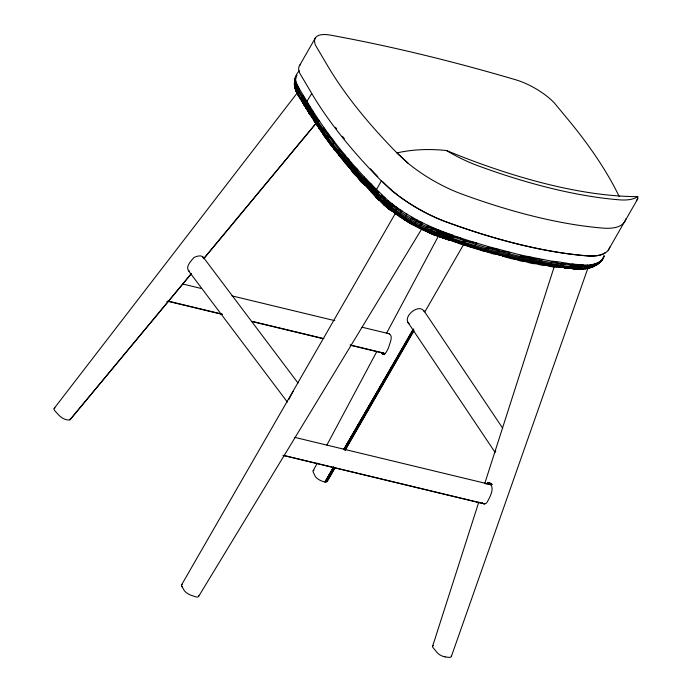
<?xml version="1.0" encoding="UTF-8"?>
<svg xmlns="http://www.w3.org/2000/svg" width="692" height="692" viewBox="0 0 692 692"><rect width="100%" height="100%" fill="white"/><g stroke="black" fill="none" stroke-linecap="round" stroke-linejoin="round"><path stroke-width="1.04" d="M306.807 108.558L304.61 105.193L307.594 109.993C302.603 104.985 309.696 97.667 311.711 93.42M321.33 131.246L314.159 121.135L306.426 108.436L305.821 105.539L307.04 101.568L296.176 83.594L295.475 77.885L294.238 84.078L295.761 90.367L306.746 109.007C299.783 97.918 287.768 83.334 299.229 70.861M389.579 209.019L378.515 199.573L375.393 195.36L375.782 190.828L381.577 180.517M297.828 93.411L300.536 98.385C296.894 93.411 292.924 86.976 295.458 80.618L294.68 81.007C296.15 96.396 308.649 109.526 315.742 122.865L314.194 120.391M294.904 81.033L295 79.424L295.968 78.222M391.162 210.325C385.928 208.906 385.548 204.339 388.186 200.619C356.847 171.555 328.977 138.322 307.04 101.568C314.419 119.448 327.558 134.326 339.063 149.706C351.363 164.999 364.658 179.462 378.351 193.518C394.994 210.108 415.598 222.383 437.292 231.163C480.49 247.148 525.185 259.993 571.056 265.252C581.963 266.662 599.532 269.223 604.142 255.919L603.398 256.421M376.396 189.565L376.163 189.989L378.982 192.272C377.642 194.547 376.552 198.319 379.19 200.109L378.87 199.097M601.158 260.823C586.634 270.217 568.097 262.043 552.328 261.299L521.111 255.149L488.068 246.499L485.369 249.751L483.457 250.677L469.859 246.586L471.338 247.338L473.12 246.949L475.88 244.371L475.975 242.849C444.792 233.524 413.375 221.924 388.186 200.619M203.405 258.211C202.548 254.223 196.545 256.248 194.011 257.476C191.355 260.599 184.323 267.631 189.452 271.273M297.015 75.203C292.777 80.843 295.026 89.467 298.408 94.951L298.347 92.131L299.402 89.268L295.631 81.457L294.982 82.893L295.614 84.856L306.374 102.97M295.821 90.488L298.858 96.24L295.761 90.367L295.095 85.557M375.358 192.238C348.154 162.672 319.211 132.7 303.035 95.409C299.939 99.838 303.797 104.354 306.227 108.021L302.43 102.286L306.85 109.163M365.817 185.56C360.428 182.074 354.313 176.2 357.487 169.376L350.956 163.935L348.742 159.376L344.884 156.799L345.498 155.544L339.063 149.706L339.677 148.443M411.904 217.08L408.972 222.556L413.686 225.22L423.625 230.142L427.604 225.341M422.336 222.772L418.703 227.746L404.344 219.753L406.827 214.001M364.494 177.074L363.862 178.32L371.31 184.314L370.237 186.788L378.351 193.518L376.163 189.989C374.51 192.809 374.934 197.047 378.031 198.69L375.194 195.845M590.38 266.065L590.665 264.854L587.006 266.351L584.757 268.245L582.11 269.058L574.101 268.807L554.629 266.463L573.841 268.781C579.576 268.418 587.785 270.901 591.271 264.776M314.54 113.825L313.346 117.657L313.666 120.062L328.302 141.531L335.014 150.026L318.605 127.864L317.818 124.43L318.822 120.322L313.926 115.088L312.654 110.867L309.722 108.376L302.369 96.819C318.389 131.394 344.348 160.215 369.986 187.973C385.401 205.204 404.31 219.113 425.32 228.749C465.076 245.409 506.951 257.139 549.405 264.5C565.001 264.526 586.271 274.88 599.263 262.225M310.336 107.104C307.43 111.256 310.448 115.573 313.156 118.73M432.699 645.991L478.803 502.081M484.729 483.578L554.543 265.667M323.778 127.484L323.164 128.747L328.812 134.412C323.813 143.114 337.125 149.143 339.893 156.193M495.584 451.556L495.749 451.054M334.115 141.402C332.714 143.763 332.195 147.128 334.193 149.316M624.625 221.743L637.756 198.82L637.773 196.615A370.929 135.943 29.8 0 1 446.47 150.527C429.966 148.823 413.115 149.221 396.897 152.932L407.891 163.104A73.819 27.057 29.8 0 0 463.571 194.694A377.936 138.512 29.8 0 0 601.781 227.997A73.819 27.057 29.8 0 0 625.827 218.94M344.884 156.799C342.255 161.712 347.531 165.388 350.23 168.64M413.859 224.537L413.686 225.22L417.086 220.004L411.152 218.404L414.266 218.438M451.348 656.492L587.733 268.652M381.854 195.058C377.72 200.282 383.083 204.841 387.356 207.565L376.682 197.67M295.337 79.571L294.68 81.007L295.415 78.205L294.818 79.329M375.384 192.108L387.036 203.033L397.104 207.479L395.374 211.216L395.184 213.491L404.595 219.675M318.406 121.879L319.021 120.616M401.888 210.792L400.071 214.468L399.838 216.83M351.579 162.681C347.375 169.004 354.745 175.128 359.364 178.484M357.288 171.114L357.911 169.86M288.988 399.319L290.268 396.758M384.925 197.843L383.48 201.407L383.602 204.105L391.317 210.714L392.632 210.775M290.701 395.902L293.088 391.378M603.225 257.675L604.142 255.919M313.182 470.742L317.256 463.112M326.927 444.991L376.82 351.519M386.491 333.388L438.417 236.102M296.297 83.386L295.268 86.163L305.959 104.388L301.963 98.255L305.821 105.539L301.842 99.674L305.821 105.781M299.532 65.602L315.405 37.878M608.259 250.184L624.132 222.461M181.615 584.809L395.366 213.387M327.299 480.637A6.444 2.361 29.8 0 1 325.024 481.969L333.656 467.005L325.032 481.969A6.314 2.318 29.8 0 1 323.285 481.546L321.988 481.113A6.271 2.301 29.8 0 1 315.076 476.035L313.225 472.126A6.392 2.344 29.8 0 1 313.978 470.283M412.951 329.496L343.907 449.229L413.721 328.882M326.849 481.77L334.928 467.714M345.17 449.912L413.591 330.897M327.169 481.485L335.257 467.437M344.962 450.57L414.006 330.672M424.793 311.936L463.623 244.492M325.032 481.969L333.674 467.083M343.941 449.402L413.643 329.357M442.819 231.612C439.065 240.963 429.161 231.829 423.27 230.081L422.959 229.156M309.497 113.393L305.873 106.585C324.851 138.737 348.751 167.871 375.211 194.132L369.986 187.973L375.22 193.198L370.237 186.788L370.073 190.101C387.702 209.615 410.59 223.957 434.827 233.844C481.554 251.032 530.063 264.906 579.879 268.79L582.283 267.415L584.186 265.053C579.714 262.804 578.633 269.776 574.101 268.807M198.569 596.504L421.636 229.087M427.509 231.197L428.53 232.356L429.767 231.768L432.881 227.711L426.817 226.656L428.59 225.8M603.692 257.251C600.223 264.318 592.438 268.237 584.835 268.582M428.651 232.227L432.829 234.19C435.389 234.735 436.886 231.604 438.105 229.856L452.75 236.75L459.523 237.494L464.375 240.686L475.975 242.849L488.068 246.499M418.703 227.746C426.16 231.439 438.365 236.655 447.811 239.605L450.12 239.371L453.571 235.444L442.655 231.907L437.292 231.163L435.761 228.922L432.076 229.017M465.206 239.389C464.15 241.811 460.137 245.781 458.087 242.209M475.88 244.371L476.71 243.074M480.352 249.137L481.71 250.469L493.595 253.834L496.527 252.9L499.261 249.656L487.229 247.797L492.133 247.675M637.756 198.82L636.311 200.645M512.348 258.168L491.926 253.021L505.463 256.663L507.513 255.772L510.281 252.545M521.111 255.149C517.806 262.545 509.061 257.649 503.551 256.403L502.712 255.841M517.469 259.31L513.308 258.401C518.87 260.529 528.195 264.759 531.741 257.485L520.263 256.447L523.394 255.668M514.191 258.972C522.616 258.159 536.283 269.646 542.147 259.535M524.64 261.265C533.022 260.4 546.498 271.169 552.328 261.299M562.259 262.778C556.307 272.285 543.307 262.467 534.864 263.271M567.976 267.83L564.136 267.631C567.232 268.894 570.485 266.662 571.929 263.963L580.545 264.802M587.006 266.351L587.889 265.062C581.202 267.198 573.322 266.411 567.025 263.392L561.394 264.067L552.969 261.403L551.463 262.588M602.966 258.67L600.569 261.567L602.775 258.557L601.72 260.46L602.637 259.163M594.307 264.206C591.66 268.946 585.493 268.868 580.735 269.024L582.837 268.851M588.217 268.245L593.675 266.567L596.98 263.349L593.407 265.494L594.809 264.076M409.387 222.011L408.972 222.556L404.249 219.572M54.201 408.332L296.885 93.403M70.16 419.612L191.122 273.92M203.777 258.652L316.088 123.167M69.996 419.75L191.433 273.539M203.751 258.626L315.933 123.557M599.237 262.458L597.784 264.084L600.241 262.121M486.018 484.106L487.947 482.973L490.801 483.492M596.072 264.638L598.269 262.77L598.355 263.514M596.314 264.69L592.94 266.359M166.815 301.625L167.473 301.245M590.76 267.432L592.214 266.714M597.231 264.603L589.299 267.138L568.945 267.155L579.879 268.79L567.76 267.717L581.124 268.245C533.42 262.285 486.251 250.807 441.02 234.173C420.338 226.042 400.261 215.359 383.8 200.273L387.477 201.986M585.89 265.097L583.313 266.342L580.372 265.088L571.056 265.252M585.328 268.79L586.738 268.522M340.49 149.455L339.063 149.706C337.99 152.093 338.128 155.397 340.499 156.963M389.129 333.907C392.995 335.378 390.565 341.727 389.466 344.668C389.518 345.42 384.838 358.854 381.664 352.635L383.558 353.093M394.172 205.325L391.81 205.438L384.285 199.08L383.904 196.943L381.214 196.294M481.71 250.469L483.457 250.677M530.885 258.773L538.411 258.825L541.291 260.823M571.808 268.038L573.841 268.781L578.59 269.058L566.54 267.986M391.897 210.861L395.962 213.88L383.602 204.105L391.317 210.714L383.991 204.702L386.075 205.403M574.948 268.634L565.321 267.951L578.59 269.058M574.334 268.574L569.455 268.15M567.328 267.942L564.136 267.631L577.292 269.024M498.422 250.954L507.954 251.949L509.442 253.834M445.094 656.89L448.823 657.348A6.271 2.439 28.3 0 0 451.314 655.765M544.872 265.01L556.956 266.801M572.864 268.202L574.966 268.531M547.112 265.339L516.197 259.249L481.969 250.219M416.316 221.328L421.393 222.288L421.558 224.087M488.31 484.21L491.355 484.789M492.012 484.383L486.934 483.336L490.619 484.383M519.545 259.768L523.706 260.676M490.654 483.717L487.609 483.051L491.285 484.045M491.32 483.656L488.293 482.955L491.043 483.665M182.636 283.988L201.519 288.538M231.95 295.873L334.772 320.647M362.046 327.221L389.328 333.786M169.704 301.47L222.158 314.107M252.589 321.434L323.934 338.63M350.161 344.945L383.74 353.041M167.715 301.254L222.279 314.402M251.654 321.477L323 338.665M350.282 345.239L384.908 353.586M381.889 353.283L384.864 354.001M382.2 353.776L384.268 354.269M382.572 354.096L384.294 354.512M383.031 354.235L384.605 354.615M488.638 482.981L491.216 483.63M487.947 482.973L490.844 483.673M487.272 483.163L492.107 484.331M486.614 483.544L491.441 484.711M294.697 437.353L490.68 484.582M283.59 455.379L484.807 503.863M282.933 455.379L484.158 503.863M490.974 483.544L488.976 483.051C495.524 486.891 490.17 496.709 487.704 501.164C487.064 502.928 484.962 504.667 483.094 503.482M396.378 208.828L400.573 209.901L401.144 212.133M503.551 256.403L504.477 256.68M492.713 253.566L493.595 253.834M470.551 247.105L482.549 250.72M414.655 225.073L412.657 224.459A6.254 2.292 29.8 0 1 406.178 220.411M472.203 247.286L447.214 239.121L459.981 243.705M459.237 243.48L471.338 247.338M460.803 243.636L433.408 234.354M437.56 235.643L446.253 238.775L432.829 234.19L437.846 236.015M386.672 206.718C405.079 221.379 426.281 232.227 448.502 239.804L437.266 235.86L436.219 234.666M452.75 236.75L437.292 231.163M437.586 235.687L446.253 238.775M437.188 235.816L448.502 239.804M447.811 239.605L432.37 233.758L436.591 235.297M432.37 233.758L436.626 235.341M366.708 179.444L363.862 178.32L363.144 181.875L364.208 184.565M387.537 201.848L392.528 204.079L390.712 209.711L383.385 203.344L386.577 206.415M325.517 129.914L323.164 128.747C320.638 134.473 326.823 139.127 329.799 143.14M386.949 203.284L383.48 201.407L390.885 207.877L386.517 205.135L375.237 194.59M386.698 204.131L391.257 206.718L387.036 203.033M408.989 222.443L413.816 225.177M386.62 204.477L383.342 202.436L386.491 205.533M399.639 216.579L404.344 219.753M308.511 110.659L307.897 110.244L309.021 112M371.31 184.314L375.912 190.525L370.687 185.56L377.901 194.737L375.263 192.731L377.642 195.914L375.202 194.253L377.564 197.012L375.393 195.36L377.694 197.999L375.782 196.381L378.014 198.864M386.508 206L390.695 208.88L386.517 205.135M399.068 215.428L400.72 216.57M395.184 213.491L400.201 216.821M297.82 93.55L299.575 97.399L294.731 87.382L298.235 93.567L295.155 87.728L294.524 85.894L298.347 92.131L294.602 84.381L298.736 90.687L296.176 83.594L294.982 82.893L298.736 90.687M377.65 198.483L379.19 200.109L375.938 196.675M394.215 211.951L395.798 213.119M381.162 202.133L381.776 202.618M390.919 210.325L386.992 207.263L391.317 210.714M409.223 323.839C401.464 317.213 419.17 302.456 424.153 311.512M371.647 192.281L363.663 183.804M375.185 193.907L377.642 195.914M352.219 170.976L344.841 162.473M383.991 204.702L386.871 207.098M375.644 191.191L378.351 193.518M482.774 503.274L482.194 502.712M328.198 135.667L332.748 139.628L333.492 142.656M407.891 163.104L395.876 151.842A446.452 163.623 29.8 0 1 326.347 63.621L315.552 45.343A38.415 14.082 29.8 0 1 330.465 35.145A1214.417 445.086 29.8 0 1 515.661 79.77A38.415 14.082 29.8 0 1 554.292 102.866L570.459 122.441A493.984 181.044 29.8 0 1 619.15 196.416M376.759 197.713L370.947 191.71L370.073 190.101L375.289 194.807L369.926 189.089L375.254 194.59M381.283 201.692L382.546 202.912M373.092 193.786L377.425 198.301L370.073 190.101M385.245 205.36L388.039 207.79L386.733 206.199M370.419 190.983L377.616 198.431M371.172 191.243L356.769 175.742L338.647 154.463M296.565 91.699L297.378 92.581L295.242 88.792L299.575 97.399L296.012 90.09L296.522 91.638M357.141 176.659L364.935 185.153M350.87 169.549L358.456 178.052M349.175 166.772L350.498 168.329M344.642 161.34L347.185 164.436L341.139 157.741M339.071 155.44L345.446 163.286M306.426 108.436L309.999 114.474L306.098 107.623L310.708 115.443L306.599 108.748L307.334 109.717M339.037 154.394L340.256 155.934M333.553 148.46L339.694 156.28M202.886 256.715L298.044 383.065M188.319 270.546L287.362 402.069M323.32 134.663L323.986 135.563M328.302 141.531L328.959 142.414M318.605 127.864L319.289 128.781M314.86 122.077L313.666 120.062M306.954 108.35L304.644 105.149L306.841 108.289M301.963 98.255L309.333 109.673L306.253 103.307M322.498 132.933L324.842 136.315M305.95 107.096L301.997 101.032L305.881 106.732M307.594 109.993L303.053 102.641M423.798 310.544L502.669 428.175M407.865 322.273L495.161 452.482M301.997 101.032L305.916 106.923M316.296 123.704L320.154 129.56M307.862 110.53L311.071 115.434M302.43 102.286L307.006 109.362M306.79 109.051L310.708 115.443M310.051 113.696L311.089 115.4M308.632 111.239L309.618 112.908M305.864 105.063L309.16 110.962L305.838 105.366L309.212 112.208L305.829 106.006M182.273 584.308A6.496 2.275 31.6 0 0 181.806 586.159L182.42 587.283M181.797 586.159L183.951 590.06A6.271 2.188 31.6 0 0 190.983 595.232L195.014 596.625A6.41 2.24 31.6 0 0 198.569 595.613M297.56 92.745L298.546 94.622M298.235 93.567L294.524 85.894M306.651 102.329L309.722 108.376M294.455 85.609L294.974 87.088M377.797 176.616A445.051 163.113 29.8 0 1 370.445 168.848M344.348 138.755A445.051 163.113 29.8 0 1 342.384 136.298M336.693 128.946A445.051 163.113 29.8 0 1 335.464 127.328M392.632 190.957A68.378 25.059 29.8 0 1 382.961 181.979M70.299 418.331A6.271 2.301 29.8 0 1 68.214 419.975L67.124 419.828A6.392 2.344 29.8 0 1 59.235 415.546L55.118 411.1A6.28 2.301 29.8 0 1 54.962 407.96M399.353 196.277A72.418 26.538 29.8 0 0 448.009 222.565A376.534 138.002 29.8 0 0 585.726 255.746A72.418 26.538 29.8 0 0 605.569 252.407M398.583 195.698A72.418 26.538 29.8 0 1 393.367 191.572M433.322 645.463A6.237 2.431 28.3 0 0 432.803 647.314L437.154 652.608A6.41 2.491 28.3 0 0 445.103 656.89M405.919 220.091A6.254 2.292 29.8 0 1 405.521 219.485M300.51 64.468A38.415 14.082 29.8 0 0 299.671 73.058L310.474 91.344A446.452 163.623 29.8 0 0 380.003 179.565L392.018 190.828A73.819 27.057 29.8 0 0 447.698 222.417A377.936 138.512 29.8 0 0 585.908 255.72A73.819 27.057 29.8 0 0 609.834 247.087M637.773 196.615A73.819 27.057 29.8 0 1 617.982 199.711A377.936 138.512 29.8 0 1 479.772 166.409A73.819 27.057 29.8 0 1 446.47 150.527M296.167 76.206L295.38 77.876L296.167 76.206M441.202 233.957L436.462 232.278L451.885 237.858L441.202 233.957M582.283 267.415L570.052 266.325L582.283 267.415M441.02 234.173L435.631 233.187L439.532 235.488L450.12 239.371L434.827 233.844L450.994 238.74L441.02 234.173M449.281 239.726L434.083 234.242L449.281 239.726"/></g></svg>
